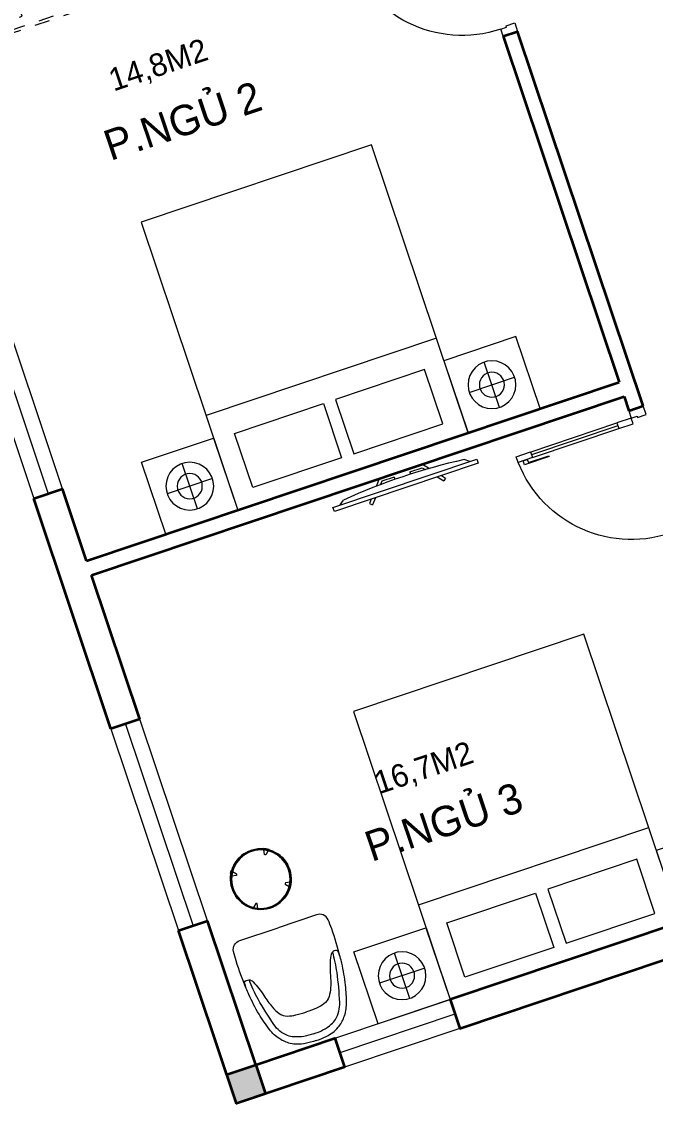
# Model space of a CAD drawing. Header units: metres. Extents: x 568332 to 569219, y 2065964 to 2066430.
# Drawn here: x 568379.38 to 568383.55, y 2065989.82 to 2065996.94 of the extents above; entities that cross this region are included whole.
import ezdxf

# ---------------------------------------------------------------- set-up
doc = ezdxf.new("R2010")
doc.units = ezdxf.units.M
doc.linetypes.add('$AUDIT_BAD_LTYPE2', pattern=[0])
doc.linetypes.add('X-5M-G-MB PHONGNGU$0$HIDDEN2', pattern=[0.1875, 0.125, -0.0625])
doc.layers.get('0').update_dxf_attribs({"linetype": 'CONTINUOUS'})
for name, color, linetype, lineweight in [('-CONCRETE', 1, 'CONTINUOUS', 35), ('-DOOR', 137, 'CONTINUOUS', 9), ('-FURNITURE', 46, 'CONTINUOUS', 9), ('-STEEL1', 1, 'CONTINUOUS', 35), ('-TEXT', 7, 'CONTINUOUS', 15), ('-WALL', 4, 'CONTINUOUS', 35), ('TEXT25', 2, 'CONTINUOUS', 13)]:
    doc.layers.add(name, color=color, linetype=linetype, lineweight=lineweight)
doc.styles.add('T1', font='', dxfattribs={"height": 200})
doc.styles.add('vnavanth', font='', dxfattribs={"width": 0.8})
doc.styles.get('T1').set_extended_font_data('VNgeometric Light')
doc.styles.get('vnavanth').set_extended_font_data('.VnAvantH')

# ---------------------------------------------------------------- blocks, each defined once
blk = doc.blocks.new('G1600')
for p, q in [((137477.0741823114, -212827.2147267315), (139077.0741823114, -212827.2147267327)), ((137227.6935681712, -213391.7193460799), (137227.6935681718, -213076.8871672568)), ((139326.4547964507, -213391.7193460799), (139326.4547964501, -213076.8871672568)), ((137385.1096575831, -213234.3032566686), (137070.2774787599, -213234.3032566681)), ((139169.0387070388, -213234.3032566686), (139483.870885862, -213234.3032566681))]:
    blk.add_line(p, q)
blk.add_lwpolyline([(137477.074182311, -213484.2147267315), (137477.0741823123, -211484.2147267315), (139077.0741823123, -211484.2147267327), (139077.074182311, -213484.2147267327), (137477.074182311, -213484.2147267315)])
for points in [[(136977.074182316, -213484.2147267311), (136977.0741823163, -212984.3917867657), (137477.0741823113, -212984.3917867661), (137477.074182311, -213484.2147267315)], [(139577.0741823059, -213484.2147267331), (139577.0741823062, -212984.3917867677), (139077.0741823113, -212984.3917867673), (139077.074182311, -213484.2147267327)], [(137617.074182311, -213375.2147267316), (137617.0741823112, -212998.7147267316), (138234.5741823112, -212998.714726732), (138234.574182311, -213375.214726732)], [(138937.074182311, -213375.2147267325), (138937.0741823112, -212998.7147267325), (138319.5741823112, -212998.7147267321), (138319.574182311, -213375.2147267321)]]:
    blk.add_lwpolyline(points, close=True)
for centre, radius in [((137227.6935681715, -213234.3032566684), 157.4160894116067), ((139326.4547964504, -213234.3032566684), 157.4160894116067), ((137227.6935681715, -213234.3032566684), 82.41608941160666), ((139326.4547964504, -213234.3032566684), 82.41608941160666)]:
    blk.add_circle(centre, radius)
blk = doc.blocks.new('XR.MB.LM123$0$tvi 1')
blk.add_lwpolyline([(28.54445810673496, -2.291926648467779e-10), (28.54445810673496, -999.9999999999964), (-7.275957614183426e-12, -1000), (0, 0)], close=True)
for points in [[(28.54445810680045, -50.31958968611434), (52.37372755713295, -80.86315460130209)], [(-24.09820395050338, -235.5599978379832), (-39.09879504836863, -251.7939635238108)], [(0, -284.7849796677438), (-39.09879504836863, -251.7939635238108)], [(0, -255.9952397129928), (-24.09820395050338, -235.5599978379832)], [(69.66229681991535, -315.0836646851385), (111.1934016081432, -350.2927865858655), (111.193401608034, -649.712917566063), (69.68611289083492, -684.9110379843005)], [(89.09002233762294, -445.7449799550195), (89.09002233762294, -359.9578938602899), (70.91298945683957, -344.6203678706661)], [(89.09002233762294, -445.7449799550195), (73.49991829216015, -445.7449799550232)], [(89.09002233768115, -554.2550200447404), (89.09002233773936, -640.0421061392371), (70.91298945678864, -655.3796321293303)], [(89.09002233768115, -554.2550200447404), (73.49991829216015, -554.2550200447404)], [(0, -715.2150203320198), (-39.09879504836863, -748.2060364759491)], [(-24.09820395050338, -764.4400021620095), (-39.09879504836863, -748.2060364759491)], [(0, -744.004760287), (-24.09820395050338, -764.4400021620095)], [(28.54445810674224, -949.680410313882), (52.37372755713295, -919.1368453984578)]]:
    blk.add_lwpolyline(points)
blk.add_arc((-4025.16618952866, -499.9999999999964), 4099.025185406737, 354.1310878512652, 5.868912148527433)
blk = doc.blocks.new('A$C7D524948')
at = {"layer": '-FURNITURE'}
for points in [[(-1.862645149230957e-09, 824.9500000011176, 0.02374928999430728), (-77.15000000130385, 820, 0.1110396266945436), (-175.0999999996275, 786.1500000022352, 0.08516816991690027), (-234.9500000011176, 733.25, 0.08855014736123698), (-281.5499999988824, 649.3499999996275, 0.02790636319614463), (-315.9500000011176, 525.5999999996275, 0.02834164487538841), (-340.4000000022352, 372.8000000007451, 0.04711987010175965), (-341.0999999996275, 283.4000000003725, 0.5135274654112972), (-284.5500000007451, 299.9500000011176, 0.05957759956988055), (-242.5500000026077, 413.6500000003725, -0.03446512451505389), (-213.1500000003725, 507.4499999992549, -0.05927668371543007), (-182.7500000009313, 564.2999999988824, -0.1661460996977688), (-133.4500000011176, 600.4000000003725, -0.0525641271264061), (-75.80000000074506, 611.9500000011176, -0.02855401869774651), (-1.862645149230957e-09, 614.6500000003725, -3.543335205159532)], [(-1.862645149230957e-09, 824.9500000011176, -0.02374928999430728), (77.14999999850988, 820.0000000018626, -0.1110396266945436), (175.0999999986961, 786.1500000003725, -0.08516816991690027), (234.9499999992549, 733.25, -0.08855014736123698), (281.5499999988824, 649.3499999996275, -0.02790636319614463), (315.9500000011176, 525.5999999996275, -0.02834164487538841), (340.3999999985099, 372.8000000007451, -0.04711987010175965), (341.0999999996275, 283.4000000022352, -0.5135274654112972), (284.5500000007451, 299.9499999992549, -0.05957759956988055), (242.5499999988824, 413.6499999985099, 0.03446512451505389), (213.1499999994412, 507.4500000011176, 0.05927668371543007), (182.75, 564.3000000007451, 0.1661460996977688), (133.4499999983236, 600.4000000003725, 0.0525641271264061), (75.79999999888241, 611.9499999992549, 0.02855401869774651), (-1.862645149230957e-09, 614.6500000003725, 3.543335205159532)], [(-0.5500000007450581, 774.1500000003725, 0.1055837687742558), (-137.8000000007451, 751.3000000007451, 0.08397584501256396), (-176, 728.25, 0.1493020227225411), (-241.2000000011176, 626.1999999992549, 0.02490854660583826), (-289.25, 424.1500000003725, 0.02643887537121914), (-306.5679914960638, 278.4068524483591, -0.8863330528017872)], [(-0.5500000007450581, 774.1500000003725, -0.1055837687742558), (136.6999999992549, 751.3000000007451, -0.08397584501256396), (174.8999999985099, 728.2500000018626, -0.1493020227225411), (240.0999999986961, 626.1999999992549, -0.02490854660583826), (288.1499999975786, 424.1500000003725, -0.02643887537121914), (305.467991495505, 278.4068524483591, 0.8863330528017872)], [(-342.8562581948936, 328.1164919566363, 0.02267140514630937), (-350.039135296829, 124.5, 0.01212164544072816), (-345.6391352973878, 57.0500000026077, 0.4055082152921144), (-279.3891352973878, 0), (0, 0)], [(342.8562581939623, 328.1164919547737, -0.02267140514630937), (350.0391352958977, 124.5, -0.01212164544072816), (345.6391352955252, 57.05000000074506, -0.4055082152921144), (279.3891352964565, 0), (0, 0)]]:
    blk.add_lwpolyline(points, format="xyb", dxfattribs=at)
blk = doc.blocks.new('tbl1')
at = {"layer": '-FURNITURE'}
for points in [[(-19.7318235830171, 199.0618887953169), (-20.00000000081491, 202.1778609547764), (19.99999999918509, 202.1778609547764), (19.73182358138729, 199.0618887953169), (-8.149072527885437e-10, 200.1778609545727)], [(-202.1778609555913, -20), (-202.1778609555913, 20), (-199.0618887961609, 19.7318235822022), (-200.1778609553294, 9.313225746154785e-10), (-199.0618887961609, -19.73182358033955)], [(202.1778609539615, -20), (199.0618887945311, -19.73182358033955), (200.1778609537287, 9.313225746154785e-10), (200.2090254699579, 19.83055200098897), (202.1778609539615, 20)], [(19.99999999918509, -202.1778609547764), (-20.00000000081491, -202.1778609547764), (-19.7318235830171, -199.061888795346), (-8.149072527885437e-10, -200.1778609546018), (19.73182358138729, -199.061888795346)]]:
    blk.add_hatch(color=256, dxfattribs=at).paths.add_polyline_path(points, flags=0)
at = {"layer": '-FURNITURE', "flags": 128}
for points in [[(-19.7318235830171, 199.061888795346), (-20.00000000081491, 202.1778609547764), (-8.149072527885437e-10, 202.1778609547764), (19.99999999918509, 202.1778609547764), (19.73182358138729, 199.061888795346)], [(-202.1778609555913, 0), (-202.1778609555913, 20), (-199.0618887961609, 19.7318235822022)], [(202.1778609539615, 0), (202.1778609539615, 20), (199.0618887945311, 19.7318235822022)], [(-19.7318235830171, -199.061888795346), (-20.00000000081491, -202.1778609547764), (-8.149072527885437e-10, -202.1778609547764), (19.99999999918509, -202.1778609547764), (19.73182358138729, -199.061888795346)]]:
    blk.add_lwpolyline(points, dxfattribs=at)
for points in [[(14.99999999918509, 193), (-15.00000000081491, 193), (-5.000000000814907, 163), (-8.149072527885437e-10, 163), (4.999999999185093, 163)], [(-193.0000000008149, -15), (-193.0000000008149, 15), (-163.0000000008149, 5), (-163.0000000008149, 0), (-163.0000000008149, -5)], [(192.9999999991851, -15), (192.9999999991851, 15), (162.9999999991851, 5), (162.9999999991851, 0), (162.9999999991851, -5)], [(14.99999999918509, -193), (-15.00000000081491, -193), (-5.000000000814907, -163), (-8.149072527885437e-10, -163), (4.999999999185093, -163)]]:
    blk.add_lwpolyline(points, close=True, dxfattribs=at)
at = {"layer": '-FURNITURE'}
for radius in [200.0000000000002, 193.0000000000002]:
    blk.add_circle((-8.149072527885437e-10, 0), radius, dxfattribs=at)
for radius, start, end in [(199.9999999999999, 90, 270), (199.9999999999998, 270, 90)]:
    blk.add_arc((0, 0), radius, start, end, dxfattribs=at)
blk = doc.blocks.new('*U193')
at = {"linetype": 'X-5M-G-MB PHONGNGU$0$HIDDEN2'}
for points in [[(0, 600.0000000004657), (0, 0), (1254.503837874648, -3.997724929268296e-10), (1254.503837874648, 600.0000000000658)], [(1234.503837874648, 579.9996613719925), (1234.503837874648, 19.99966137199267), (20, 20.00000000046566), (20, 580.0000000004657)], [(1234.503837874648, 286.6991212950747), (1234.503837874648, 313.0991212949816), (20, 313.0991212953813), (19.99999859370291, 286.6991212952417)], [(113.7817614636733, 319.1750910408318), (109.4317788550979, 319.1750910408318), (109.4317788550979, 280.441767644881), (113.7817614636733, 280.441767644881)], [(227.7817614636733, 319.1750910407849), (223.4317788550979, 319.1750910407849), (223.4317788550979, 280.4417676448341), (227.7817614636733, 280.4417676448341)], [(341.7817614636733, 319.175091040738), (337.4317788550979, 319.175091040738), (337.4317788550979, 280.4417676447872), (341.7817614636733, 280.4417676447872)], [(455.7817614636733, 319.1750910406911), (451.4317788550979, 319.1750910406911), (451.4317788550979, 280.4417676447403), (455.7817614636733, 280.4417676447403)], [(569.7817614636733, 319.1750910406442), (565.431778855098, 319.1750910406442), (565.431778855098, 280.4417676446934), (569.7817614636733, 280.4417676446934)], [(683.7817614636733, 319.1750910405973), (679.431778855098, 319.1750910405973), (679.431778855098, 280.4417676446465), (683.7817614636733, 280.4417676446465)], [(797.7817614636733, 319.1750910405504), (793.431778855098, 319.1750910405504), (793.431778855098, 280.4417676445996), (797.7817614636733, 280.4417676445996)], [(911.7817614636733, 319.1750910405035), (907.431778855098, 319.1750910405035), (907.431778855098, 280.4417676445527), (911.7817614636733, 280.4417676445527)], [(1025.781761463673, 319.1750910404566), (1021.431778855098, 319.1750910404566), (1021.431778855098, 280.4417676445057), (1025.781761463673, 280.4417676445057)], [(1139.781761463673, 319.1750910404097), (1135.431778855098, 319.1750910404097), (1135.431778855098, 280.4417676444588), (1139.781761463673, 280.4417676444588)]]:
    blk.add_lwpolyline(points, close=True, dxfattribs=at)
for points in [[(122.2409142897814, 313.1103512093413), (122.2409142897814, 515.2497102723445), (100.1765458012815, 515.2497102723445), (100.1765458012815, 313.1103512093413)], [(236.2409142897814, 313.1103512092944), (236.2409142897814, 515.2497102722975), (214.1765458012815, 515.2497102722975), (214.1765458012815, 313.1103512092944)], [(350.2409142897814, 313.1103512092475), (350.2409142897814, 515.2497102722507), (328.1765458012815, 515.2497102722507), (328.1765458012815, 313.1103512092475)], [(464.2409142897814, 313.1103512092006), (464.2409142897814, 515.2497102722037), (442.1765458012815, 515.2497102722037), (442.1765458012815, 313.1103512092006)], [(578.2409142897814, 313.1103512091537), (578.2409142897814, 515.2497102721569), (556.1765458012815, 515.2497102721569), (556.1765458012815, 313.1103512091537)], [(692.2409142897814, 313.1103512091068), (692.2409142897814, 515.24971027211), (670.1765458012815, 515.24971027211), (670.1765458012815, 313.1103512091068)], [(806.2409142897814, 313.1103512090599), (806.2409142897814, 515.249710272063), (784.1765458012815, 515.249710272063), (784.1765458012815, 313.1103512090599)], [(920.2409142897814, 313.110351209013), (920.2409142897814, 515.2497102720162), (898.1765458012815, 515.2497102720162), (898.1765458012815, 313.110351209013)], [(1034.240914289781, 313.1103512089661), (1034.240914289781, 515.2497102719692), (1012.176545801281, 515.2497102719692), (1012.176545801281, 313.1103512089661)], [(1148.240914289781, 313.1103512089192), (1148.240914289781, 515.2497102719224), (1126.176545801281, 515.2497102719224), (1126.176545801281, 313.1103512089192)], [(100.1765458012815, 286.7103512094345), (100.1765458012815, 92.0852110228024), (122.2409142897814, 92.0852110228024), (122.2409142897814, 286.7103512094345)], [(214.1765458012815, 286.7103512093876), (214.1765458012815, 92.08521102275549), (236.2409142897814, 92.08521102275549), (236.2409142897814, 286.7103512093876)], [(328.1765458012815, 286.7103512093407), (328.1765458012815, 92.08521102270858), (350.2409142897814, 92.08521102270858), (350.2409142897814, 286.7103512093407)], [(442.1765458012815, 286.7103512092938), (442.1765458012815, 92.08521102266168), (464.2409142897814, 92.08521102266168), (464.2409142897814, 286.7103512092938)], [(556.1765458012815, 286.7103512092469), (556.1765458012815, 92.08521102261477), (578.2409142897814, 92.08521102261477), (578.2409142897814, 286.7103512092469)], [(670.1765458012815, 286.7103512092), (670.1765458012815, 92.08521102256786), (692.2409142897814, 92.08521102256786), (692.2409142897814, 286.7103512092)], [(784.1765458012815, 286.7103512091531), (784.1765458012815, 92.08521102252095), (806.2409142897814, 92.08521102252095), (806.2409142897814, 286.7103512091531)], [(898.1765458012815, 286.7103512091062), (898.1765458012815, 92.08521102247404), (920.2409142897814, 92.08521102247404), (920.2409142897814, 286.7103512091062)], [(1012.176545801281, 286.7103512090592), (1012.176545801281, 92.08521102242715), (1034.240914289781, 92.08521102242715), (1034.240914289781, 286.7103512090592)], [(1126.176545801281, 286.7103512090123), (1126.176545801281, 92.08521102238024), (1148.240914289781, 92.08521102238024), (1148.240914289781, 286.7103512090123)]]:
    blk.add_lwpolyline(points, dxfattribs=at)
blk = doc.blocks.new('*U149')
at = {"linetype": '$AUDIT_BAD_LTYPE2'}
for p, q in [((70, 100), (70, 699.9999999999982)), ((90, 699.9999999999982), (90, 100))]:
    blk.add_line(p, q, dxfattribs=at)
for points in [[(50, 699.9999999999982), (90, 699.9999999999982), (90, 799.9999999999982), (50, 799.9999999999982), (50, 699.9999999999982)], [(50, 702.9059272893337), (50, 100)], [(50, 100), (90, 100), (90, 0), (50, 0), (50, 100)]]:
    blk.add_lwpolyline(points)
for points in [[(118.2698876160139, 594.5156181119073), (118.2698876160139, 764.1349438079906), (90, 764.1349438079906), (90, 735.8650561920058), (112.6159100928053, 735.8650561920058), (112.6159100928053, 594.5156181119073)], [(0, 0), (50, 0), (50, -40), (60, -40), (60, -99.99999999999272), (0, -99.99999999999272)], [(899.9999999999982, 1.3252863207713e-28), (849.9999999999982, 1.3252863207713e-28), (849.9999999999982, -40.00000000000001), (839.9999999999982, -40.00000000000001), (839.9999999999982, -99.99999999999272), (899.9999999999982, -99.99999999999272)]]:
    blk.add_lwpolyline(points, close=True)
at = {"linetype": '$AUDIT_BAD_LTYPE2', "ltscale": 0.3}
blk.add_arc((50, 0), 799.9999999999982, 0, 90, dxfattribs=at)
blk = doc.blocks.new('*U198')
at = {"linetype": '$AUDIT_BAD_LTYPE2'}
for p, q in [((70, 100), (70, 700.0000000000018)), ((90, 700.0000000000018), (90, 100))]:
    blk.add_line(p, q, dxfattribs=at)
for points in [[(50, 700.0000000000018), (90, 700.0000000000018), (90, 800.0000000000018), (50, 800.0000000000018), (50, 700.0000000000018)], [(50, 702.9059272893373), (50, 100)], [(50, 100), (90, 100), (90, 0), (50, 0), (50, 100)]]:
    blk.add_lwpolyline(points)
for points in [[(118.2698876160139, 594.515618111911), (118.2698876160139, 764.1349438079942), (90, 764.1349438079942), (90, 735.8650561920094), (112.6159100928053, 735.8650561920094), (112.6159100928053, 594.515618111911)], [(0, 0), (50, 0), (50, -40), (60, -40), (60, -100.0001724930771), (0, -100.0001724930771)], [(900.0000000000018, -1.262177448353619e-28), (850.0000000000018, -1.262177448353619e-28), (850.0000000000018, -40.00000000000001), (840.0000000000018, -40.00000000000001), (840.0000000000018, -100.0001724930771), (900.0000000000018, -100.0001724930771)]]:
    blk.add_lwpolyline(points, close=True)
at = {"linetype": '$AUDIT_BAD_LTYPE2', "ltscale": 0.3}
blk.add_arc((50, 0), 800.0000000000019, 0, 90, dxfattribs=at)
blk = doc.blocks.new('A$C5C575821')
at = {"layer": '-CONCRETE'}
h = blk.add_hatch(color=256, dxfattribs=at)
h.dxf.hatch_style = 1
h.paths.add_polyline_path([(-0.00237559899687767, 200.0000000000146), (-0.00237559899687767, 1.455191522836685e-11), (199.9976244010031, 1.455191522836685e-11), (199.9976244010031, 200.0000000000146)])
blk.add_lwpolyline([(-0.00237559899687767, 1.455191522836685e-11), (199.9976244010031, 1.455191522836685e-11), (199.9976244010031, 200.0000000000146), (-0.00237559899687767, 200.0000000000146)], close=True, dxfattribs=at)
blk = doc.blocks.new('TRUC M7')
at = {"layer": '-WALL'}
blk.add_blockref('A$C5C575821', (-199.9976244011195, 11771.57287581702), dxfattribs=at)
blk = doc.blocks.new('A$C11F442B3')
at = {"layer": '-DOOR'}
for points in [[(4.719565961393528, 6.537839486962184), (4.909206465003081, 6.60148318996653), (4.463778718956746, 7.928733777720481), (4.274138215347193, 7.865090074948967)], [(5.674053988535888, 3.693731084465981), (5.863694492145441, 3.757374787237495), (5.418266746215522, 5.084625375224277), (5.228626242605969, 5.020981672219932)], [(7.525338484323584, 3.049251038348302), (6.766909576952457, 2.794720897683874), (6.70327704178635, 2.984328124439344), (7.461705949157476, 3.238858265103772)]]:
    blk.add_lwpolyline(points, close=True, dxfattribs=at)
for points in [[(4.36895846715197, 7.896911926334724), (4.814386213198304, 6.569661338347942)], [(5.323446494410746, 5.052803523605689), (5.768874240340665, 3.725552935851738)], [(7.493522216682322, 3.144054651726037), (6.735093309311196, 2.889524511061609)]]:
    blk.add_lwpolyline(points, dxfattribs=at)
at = {"layer": '-WALL'}
for p, q in [((7.812203017179854, 9.580392955802381), (7.907006630557589, 9.612209223443642)), ((7.812203017179854, 9.580392955802381), (8.575948949437588, 7.304642674978822)), ((8.73438509402331, 7.14685171446763), (7.907006630557589, 9.612209223443642)), ((5.068287802860141, 6.127465122845024), (8.575948949437588, 7.304642674978822)), ((5.100104070501402, 6.032661509467289), (8.607765249558724, 7.209839072544128)), ((8.607765249558724, 7.209839072544128), (8.63958151510451, 7.115035458467901)), ((8.63958151510451, 7.115035458467901), (8.73438509402331, 7.14685171446763)), ((4.719599238131195, 6.537850654684007), (4.909206465003081, 6.60148318996653)), ((5.068287802860141, 6.127465122845024), (4.909206465003081, 6.60148318996653)), ((5.228659519343637, 5.020992839941755), (4.719599238131195, 6.537850654684007)), ((5.418266746215522, 5.084625375224277), (5.100104070501402, 6.032661509467289)), ((5.418233469361439, 5.084614207502455), (5.228626242605969, 5.020981672219932)), ((5.674053988535888, 3.693731084465981), (5.863807167508639, 3.757412601262331)), ((6.181857167975977, 2.809338652994484), (5.863694492145441, 3.757374787237495)), ((6.055882476270199, 2.556098890956491), (5.674087265389971, 3.693742252187803))]:
    blk.add_line(p, q, dxfattribs=at)
for points in [[(10.82716167555191, 4.368311416124925), (7.461705949157476, 3.238858265103772), (7.525338484323584, 3.049251038348302), (11.27008121437393, 4.305993607500568)], [(6.181857167975977, 2.809338652994484), (6.70327704178635, 2.984328124439344), (6.766909576952457, 2.794720897683874), (6.055882476270199, 2.556098890956491)]]:
    blk.add_lwpolyline(points, dxfattribs=at)
at = {"layer": '-DOOR', "xscale": -0.0009999999999999998, "yscale": 0.0009999999999999998, "zscale": 0.0009999999999999998, "rotation": 108.5518476323032}
for name, p in [('*U198', (7.525856686988845, 10.43362550274469)), ('*U149', (8.63958151510451, 7.115035458467901))]:
    blk.add_blockref(name, p, dxfattribs=at)
at = {"layer": '-FURNITURE', "extrusion": (0, 0, -1)}
for name, p, xscale, yscale, zscale, rotation in [('*U193', (-3.970471063395962, 9.398652796633542), -0.0009166666666659737, 0.0009166666666659737, -0.0009166666666659737, 341.4481523676968), ('XR.MB.LM123$0$tvi 1', (-6.69972154579591, 6.452241902472451), -0.0009999999999999996, 0.0009999999999999998, 0.0009999999999999998, 251.4518420901112)]:
    blk.add_blockref(name, p, dxfattribs=dict(at, xscale=xscale, yscale=yscale, zscale=zscale, rotation=rotation))
at = {"layer": '-FURNITURE'}
for name, p, xscale, yscale, zscale, rotation in [('G1600', (69.99107225134503, 253.1014074576087), -0.0009999999999999998, 0.0009999999999999998, 0.0009999999999999998, 18.55184763230326), ('G1600', (71.38908873172477, 249.8787419642322), -0.0009999999999999998, 0.0009999999999999998, 0.0009999999999999998, 18.55184763230326), ('A$C7D524948', (6.329680437222123, 3.711930750636384), -0.0009499999999999998, 0.0009499999999999998, 0.0009499999999999998, 198.5405080072475)]:
    blk.add_blockref(name, p, dxfattribs=dict(at, xscale=xscale, yscale=yscale, zscale=zscale, rotation=rotation))
at = {"layer": '-STEEL1', "xscale": -0.0009999999999999998, "yscale": 0.0009999999999999998, "zscale": 0.0009999999999999998, "rotation": 198.5518476323032}
blk.add_blockref('TRUC M7', (2.436582044232637, 13.9692150959745), dxfattribs=at)
at = {"layer": '-WALL', "xscale": -0.0009999999999999998, "yscale": 0.0009999999999999998, "zscale": 0.0009999999999999998, "rotation": 349.7667159524637}
blk.add_blockref('tbl1', (6.215619256952778, 4.03239106782712), dxfattribs=at)
at = {"layer": '-TEXT', "color": 2, "style": 'vnavanth'}
for s, p in [('p.ngñ 2', (5.224901844398119, 8.75960393762216)), ('p.ngñ 3', (6.944605538039468, 4.144952908856794))]:
    blk.add_text(s, height=0.1999591899200177, rotation=18.55184481628238, dxfattribs=at).set_placement(p)
at = {"layer": 'TEXT25', "style": 'T1'}
for s, p in [('14,8M2', (5.245678104343824, 9.216523759067059)), ('16,7M2', (6.994128739461303, 4.589843895286322))]:
    blk.add_text(s, height=0.15, rotation=18.55184481628238, dxfattribs=at).set_placement(p)

msp = doc.modelspace()

# ---------------------------------------------------------------- block references
msp.add_blockref('A$C11F442B3', (568374.7371064518, 2065987.259035717))

doc.saveas('drawing.dxf')
